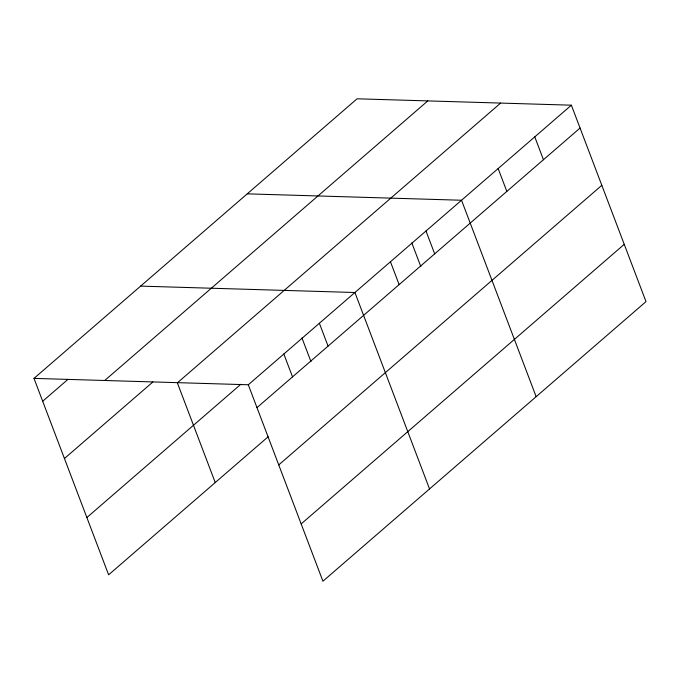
<?xml version="1.0" encoding="UTF-8"?>
<svg xmlns="http://www.w3.org/2000/svg" width="680" height="680" viewBox="0 0 680 680"><rect width="100%" height="100%" fill="white"/><g stroke="black" fill="none" stroke-linecap="round" stroke-linejoin="round"><path stroke-width="1.02" d="M34 378.386L357.076 98.796L571.379 105.188L646 301.614L322.923 581.204L248.302 384.769L34 378.386L108.621 574.812L268.149 436.764M42.678 401.243L67.957 379.372M104.72 380.494L427.796 100.903M64.439 458.524L152.889 381.973M177.582 382.661L500.659 103.071M86.861 517.539L240.856 384.268M248.302 384.769L571.379 105.188M256.989 407.626L580.065 128.035M278.749 464.908L601.825 185.317M301.163 523.923L624.24 244.332M247.231 193.851L461.533 200.243L536.154 396.678M140.615 286.118L354.918 292.51L429.539 488.945M534.769 136.867L543.447 159.724M498.151 168.555L506.829 191.411M425.995 230.996L434.681 253.852M411.808 242.887L420.818 266.585M390.456 261.757L399.143 284.614M319.379 323.264L328.066 346.12M301.962 337.943L310.973 361.649M283.841 354.017L292.527 376.873M177.412 382.976L215.237 482.554"/></g></svg>
